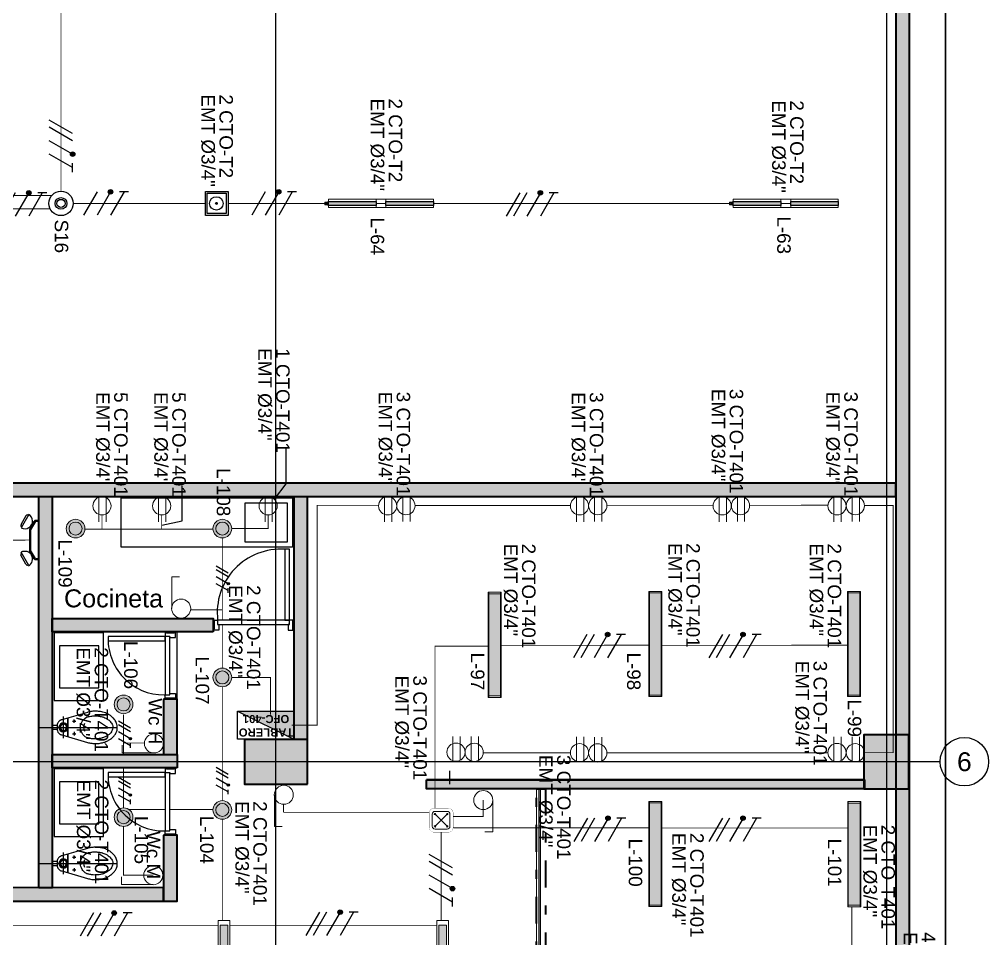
# Model space of a CAD drawing. Header units: millimetres. Extents: x -629 to 509, y -240 to 968.
# Drawn here: x 267.63 to 278.41, y 54.98 to 65.2 of the extents above; entities that cross this region are included whole.
import ezdxf
from ezdxf.enums import TextEntityAlignment as Align
from ezdxf.lldxf.tags import DXFTag

# ---------------------------------------------------------------- set-up
doc = ezdxf.new("R2010")
doc.units = ezdxf.units.MM
for name, pattern in [('CENTER', [0.7, 0.3, -0.2, 0, -0.2]), ('HIDDEN', [9.525, 6.35, -3.175]), ('LÍNEAS_OCULTASX2', [0.75, 0.5, -0.25])]:
    doc.linetypes.add(name, pattern=pattern)
for name, color, linetype in [('-ALAMBRADO', 7, 'Continuous'), ('-CN-GYD-ILUMINACION-EM', 1, 'Continuous'), ('-CN-GYD-TEXTOS', 7, 'Continuous'), ('1amobla', 252, 'Continuous'), ('A-HATCH CONCRETO', 7, 'Continuous'), ('A_CIRCULO DE EJES', 252, 'Continuous'), ('AMOBLAMIENTO', 253, 'Continuous'), ('CAJA DE PASO', 86, 'Continuous'), ('GG_EMERGENCIA 03', 1, 'Continuous'), ('GG_LUMINARIA LED HERMETICA', 1, 'Continuous'), ('GG_PISO 2', 8, 'Continuous'), ('HACHTCOLUMNA', 252, 'Continuous'), ('LUMINARIA DE EMERGENCIA', 5, 'Continuous'), ('LUMINARIA LED CIRCULAR', 7, 'Continuous'), ('SENSOR MOVIMIENTO', 3, 'Continuous'), ('TB', 7, 'Continuous')]:
    doc.layers.add(name, color=color, linetype=linetype)
for name, color, linetype, lineweight in [('-CN-GYD-INTERRUPTORES DE PARED', 3, 'Continuous', 20), ('-CN-GYD-LUMINARIA CINTA LED', 4, 'Continuous', 18), ('-CN-GYD-TOMACORRIENTES', 1, 'Continuous', 18), ('-CN-GYD-TUBERÍA ILUMINACION', 250, 'Continuous', 18), ('-CN-GYD-TUBERÍA PRINCIPAL ILUMINACION', 5, 'Continuous', 5), ('-CN-GYD-TUBERÍA TOMACORRIENTE PVC', 86, 'Continuous', 18), ('-EL-Texto Tomas', 7, 'Continuous', 0), ('_TEXTO', 7, 'Continuous', 9), ('Estructura', 250, 'Continuous', 40), ('LUMINARIA DE EMERGENCIA PARA SOBREPONER', 7, 'Continuous', 25), ('Muro', 250, 'Continuous', 40), ('Piso', 253, 'Continuous', 30), ('TEXTOS', 250, 'Continuous', 20), ('Textos 1', 7, 'Continuous', 25), ('Vidrio', 254, 'Continuous', 30)]:
    doc.layers.add(name, color=color, linetype=linetype, lineweight=lineweight)
doc.layers.add('DIM-25', color=7, linetype='Continuous', true_color=0xb5b5b5, plot=False)
for name, color, linetype, true_color in [('F-2', 7, 'Continuous', 0xc4c4c4), ('JCA_HATCH 254', 7, 'Continuous', 0xd1d1d1), ('MUEBLE', 7, 'Continuous', 0xcfcfcf), ('PDF_A - VENT', 7, 'Continuous', 0xffffff), ('PDF_VENTANAS', 7, 'Continuous', 0xb9b9b9)]:
    doc.layers.add(name, color=color, linetype=linetype, true_color=true_color)
doc.styles.add('A_TEXT1', font='arial.ttf')
doc.styles.add('GYD', font='arial.ttf', dxfattribs={"height": 2.5})
doc.styles.add('ROMANS', font='arial.ttf')
doc.styles.get("Standard").update_dxf_attribs({"font": 'arial.ttf'})
tags = doc.linetypes.add('EMT_LINE', pattern='A,0.5,-0.2,["EMT",Standard,S=0.1,R=0,X=-0.1,Y=-0.05],-0.25', length=0.95).pattern_tags.tags
tags[6] = DXFTag(74, 10)
pattern_1 = [(270, (73.633, -1.35), (10.40324, -6.00631), [1.50158, -10.51105]), (360, (73.6335, -2.101), (10.40324, 6.00631), [0.75079, -20.05569]), (360, (73.6335, -2.289), (10.40324, 6.00631), [0.60063, -20.20584]), (360, (73.6335, -1.9134), (10.40324, 6.00631), [0.60063, -20.20584]), (330, (73.633, -2.477), (10.40324, 6.00631), [0.4805, -11.53212]), (30, (73.633, -1.726), (4e-09, 12.01262), [0.4805, -11.53212])]

# ---------------------------------------------------------------- blocks, each defined once
blk = doc.blocks.new('GG_HERMETICA')
h = blk.add_hatch()
h.set_pattern_fill('SWAMP', color=252, scale=0.472938, angle=270)
h.set_pattern_definition(pattern_1)
h.paths.add_polyline_path([(-20, -30), (-20, 17), (-550, 17), (-550, -30)])
h = blk.add_hatch()
h.set_pattern_fill('SWAMP', color=252, scale=0.472938, angle=270)
h.set_pattern_definition(pattern_1)
h.paths.add_polyline_path([(620, -30), (620, 17), (90, 17), (90, -30)])
at = {"layer": '-CN-GYD-INTERRUPTORES DE PARED', "color": 1, "extrusion": (0, 0, -1)}
for p, q in [((-550, -53), (-550, 40)), ((-550, 40), (-525, 40)), ((-525, 40), (-20, 40)), ((90, 40), (620, 40)), ((620, 40), (620, -53)), ((-20, -53), (-550, -53)), ((594, -53), (90, -53)), ((620, -53), (594, -53))]:
    blk.add_line(p, q, dxfattribs=at)
at = {"layer": '-CN-GYD-INTERRUPTORES DE PARED', "color": 1}
for p, q in [((90, 40), (-20, 40)), ((-20, 40), (-20, -53)), ((90, -53), (90, 40)), ((622, 6), (620, 6)), ((620, 6), (620, -6)), ((622, 10), (623, 11)), ((622, 8), (622, 10)), ((622, 7), (622, 8)), ((622, 5), (622, 7)), ((622, -6), (622, 6)), ((623, 4), (622, 5)), ((622, -3), (623, 1)), ((623, 11), (623, 11)), ((623, 11), (630, 11)), ((623, 1), (623, 4)), ((623, 1), (623, 1)), ((630, 11), (630, 6)), ((630, 6), (631, 6)), ((631, 6), (631, 9)), ((631, 9), (639, 9)), ((639, 9), (639, 6)), ((639, 6), (640, 6)), ((640, 10), (650, 10)), ((640, 6), (640, 10)), ((650, 10), (652, 8)), ((652, 8), (656, 8)), ((656, 8), (658, 8)), ((658, 8), (661, 5)), ((661, 5), (661, -6)), ((-20, -6), (90, -6)), ((620, -19), (620, -6)), ((622, -19), (620, -19)), ((622, -6), (622, -3)), ((622, -6), (622, -9)), ((622, -6), (622, -19)), ((622, -9), (623, -13)), ((623, -17), (622, -18)), ((622, -18), (622, -19)), ((622, -19), (622, -21)), ((622, -21), (622, -22)), ((622, -22), (623, -24)), ((623, -13), (623, -14)), ((623, -14), (623, -17)), ((623, -24), (623, -24)), ((623, -24), (630, -24)), ((630, -24), (630, -19)), ((630, -19), (631, -19)), ((631, -19), (631, -22)), ((631, -22), (639, -22)), ((639, -22), (639, -19)), ((639, -19), (640, -19)), ((640, -19), (640, -22)), ((640, -22), (650, -22)), ((650, -22), (652, -20)), ((652, -20), (656, -20)), ((656, -20), (658, -20)), ((658, -20), (661, -17)), ((661, -17), (661, -6))]:
    blk.add_line(p, q, dxfattribs=at)
for points in [[(623, 4), (630, 4)], [(623, 1), (630, 1)], [(629, 11), (629, 4), (629, 1), (629, -6)], [(630, 6), (630, -6)], [(631, 6), (631, -6)], [(639, 2), (631, 2)], [(639, 6), (639, -6)], [(640, 6), (640, -6)], [(640, 1), (650, 1), (650, 3), (640, 3)], [(650, 3), (652, 5)], [(650, 1), (652, -3)], [(652, 8), (652, -6)], [(-20, -53), (90, -53)], [(623, -14), (630, -14)], [(623, -17), (630, -17)], [(629, -24), (629, -17), (629, -14), (629, -6)], [(630, -19), (630, -6)], [(631, -19), (631, -6)], [(639, -15), (631, -15)], [(639, -19), (639, -6)], [(640, -19), (640, -6)], [(640, -14), (650, -14), (650, -15), (640, -15)], [(650, -14), (652, -10)], [(650, -15), (652, -17)], [(652, -20), (652, -6)]]:
    blk.add_lwpolyline(points, dxfattribs=at)
at = {"color": 1}
for points in [[(-20, 17), (-20, -30), (-550, -30), (-550, 17)], [(620, 17), (620, -30), (90, -30), (90, 17)]]:
    blk.add_lwpolyline(points, close=True, dxfattribs=at)
blk = doc.blocks.new('A_B_Eje')
at = {"layer": 'A_CIRCULO DE EJES', "ltscale": 1.5}
blk.add_circle((0, 0), 0.0045, dxfattribs=at)
at = {"layer": 'A_CIRCULO DE EJES', "ltscale": 1.5, "style": 'A_TEXT1'}
blk.add_attdef('EJE', text='', height=0.0035, dxfattribs=at).set_placement((0, 0), align=Align.MIDDLE_CENTER)
blk = doc.blocks.new('O6C20-MDW')
at = {"layer": 'SENSOR MOVIMIENTO'}
for radius in [129, 62.1, 43.1]:
    blk.add_circle((63166, 32657), radius, dxfattribs=at)
blk = doc.blocks.new('3x')
at = {"layer": '-ALAMBRADO'}
h = blk.add_hatch(color=256, dxfattribs=at)
edge = h.paths.add_edge_path()
edge.add_arc((0.078, 0.13), 0.025, 0, 360)
for p, q in [((-0.152, 0.13), (-0.302, -0.13)), ((-0.072, 0.13), (-0.222, -0.13)), ((0.078, 0.13), (-0.072, -0.13)), ((0.228, 0.13), (0.078, -0.13))]:
    blk.add_line(p, q, dxfattribs=at)
blk.add_lwpolyline([(0.278, 0.13), (0.178, 0.13)], dxfattribs=at)
blk.add_circle((0.078, 0.13), 0.025, dxfattribs=at)
blk = doc.blocks.new('*U60')
at = {"layer": '-ALAMBRADO'}
blk.add_blockref('3x', (0, 0), dxfattribs=at)
blk = doc.blocks.new('*U67')
at = {"layer": '-CN-GYD-ILUMINACION-EM', "ltscale": 0.3}
for p, q in [((-145, 270), (-200, 170)), ((-114, 285), (-197, 136)), ((-119, 277), (-119, 277)), ((-193, 144), (-193, 144)), ((-145, -270), (-200, -170)), ((-114, -285), (-197, -136)), ((-193, -144), (-193, -144)), ((-119, -277), (-119, -277))]:
    blk.add_line(p, q, dxfattribs=at)
at = {"layer": '-CN-GYD-ILUMINACION-EM'}
for p, q in [((0, 217), (-46, 217)), ((0, -217), (0, 217)), ((-104, 116), (-104, -116)), ((-94, 114), (-94, -114)), ((0, 207), (-40, 207)), ((-40, -207), (0, -207)), ((-46, -217), (0, -217))]:
    blk.add_line(p, q, dxfattribs=at)
for points in [[(-46, 217), (-104, 116)], [(-96, 130), (-110, 138)], [(-40, 207), (-94, 114)], [(-56, 199), (-70, 208)], [(-96, -130), (-110, -138)], [(-46, -217), (-104, -116)], [(-40, -207), (-94, -114)], [(-56, -199), (-70, -208)]]:
    blk.add_lwpolyline(points, dxfattribs=at)
at = {"layer": '-CN-GYD-ILUMINACION-EM', "ltscale": 0.3}
for centre, radius, start, end in [((-156, 211), 85.5, 240.9715, 60.9715), ((-128, 260), 19.1, 60.9715, 150.9715), ((-183, 161), 19.1, 150.9715, 240.9715), ((-183, -161), 19.1, 119.0285, 209.0285), ((-156, -211), 85.5, 299.0285, 119.0285), ((-128, -260), 19.1, 209.0285, 299.0285)]:
    blk.add_arc(centre, radius, start, end, dxfattribs=at)
at = {"layer": '-CN-GYD-TEXTOS', "style": 'GYD'}
blk.add_attdef('5', (-68, -406), '', height=125, rotation=90, dxfattribs=at)
blk = doc.blocks.new('A$Cc7fbbbd8')
at = {"layer": 'GG_EMERGENCIA 03', "ltscale": 0.3}
h = blk.add_hatch(dxfattribs=at)
h.set_pattern_fill('ANSI31', color=256, scale=0.0005, angle=90)
h.set_pattern_definition([(135, (0.0614115, 0.0595737), (-0.00112253, -0.00112253), [])])
edge = h.paths.add_edge_path()
edge.add_arc((0.0614, 0.1), 0.00475, 0, 360)
for points in [[(-0.005, 0.0348), (-0.005, 0.1606), (0.1278, 0.1606), (0.1278, 0.0348)], [(0.005, 0.0448), (0.005, 0.1506), (0.1178, 0.1506), (0.1178, 0.0448)]]:
    blk.add_lwpolyline(points, close=True, dxfattribs=at)
for radius in [0.0376, 0.00475]:
    blk.add_circle((0.0614, 0.1), radius, dxfattribs=at)
blk = doc.blocks.new('OJO DE BUEY 12W')
at = {"layer": '-CN-GYD-TUBERÍA ILUMINACION', "linetype": 'EMT_LINE', "lineweight": 5, "ltscale": 10}
h = blk.add_hatch(color=256, dxfattribs=at)
h.dxf.hatch_style = 1
h.set_gradient(color1=(147, 149, 152), color2=(248, 246, 176), name='SPHERICAL')
edge = h.paths.add_edge_path()
edge.add_arc((0, 0), 72.7, 0, 360)
at = {"layer": 'JCA_HATCH 254', "transparency": 33554687}
h = blk.add_hatch(color=256, dxfattribs=at)
h.dxf.hatch_style = 1
h.paths.add_polyline_path([(-104, 0, 1), (104, 0, 1)])
h.paths.add_polyline_path([(73, 0, -1), (-73, 0, -1)], flags=16)
at = {"layer": '-CN-GYD-TUBERÍA ILUMINACION', "linetype": 'Continuous', "lineweight": 5, "ltscale": 10}
for radius in [104, 72.7]:
    blk.add_circle((0, 0), radius, dxfattribs=at)
blk = doc.blocks.new('A$C10cdf836')
at = {"layer": '-CN-GYD-INTERRUPTORES DE PARED', "color": 3, "extrusion": (0, 0, -1)}
for p, q in [((0, -0.211), (0, -0.125)), ((0.353, -0.211), (0, -0.211))]:
    blk.add_line(p, q, dxfattribs=at)
blk.add_circle((-0.353, -0.106), 0.106, dxfattribs=at)
blk = doc.blocks.new('Caja de paso')
at = {"layer": '-CN-GYD-TUBERÍA TOMACORRIENTE PVC', "const_width": 0.00173}
blk.add_lwpolyline([(-0.1111, 0.0667), (-0.1111, -0.0667, 0.414214), (-0.0667, -0.1111), (0.0667, -0.1111, 0.414214), (0.1111, -0.0667), (0.1111, 0.0667, 0.414214), (0.0667, 0.1111), (-0.0667, 0.1111, 0.414214)], format="xyb", close=True, dxfattribs=at)
at = {"layer": '-CN-GYD-TUBERÍA TOMACORRIENTE PVC'}
blk.add_lwpolyline([(-0.0566, -0.0819), (0.0566, -0.0819, 0.414214), (0.0819, -0.0566), (0.0819, 0.0566, 0.414214), (0.0566, 0.0819), (-0.0566, 0.0819, 0.414214), (-0.0819, 0.0566), (-0.0819, -0.0566, 0.414214)], format="xyb", close=True, dxfattribs=at)
at = {"layer": '-CN-GYD-TUBERÍA TOMACORRIENTE PVC', "linetype": 'LÍNEAS_OCULTASX2'}
for points in [[(-0.0566, 0.0566), (0.0566, -0.0566)], [(0.0566, 0.0566), (-0.0566, -0.0566)]]:
    blk.add_lwpolyline(points, dxfattribs=at)
at = {"layer": '-CN-GYD-TUBERÍA TOMACORRIENTE PVC'}
for centre in [(-0.0566, 0.0566), (0.0566, 0.0566), (-0.0566, -0.0566), (0.0566, -0.0566)]:
    blk.add_circle(centre, 0.00665, dxfattribs=at)
blk = doc.blocks.new('Tomas BD1')
at = {"lineweight": 0}
blk.add_line((0.115, -0.318), (0.115, 0.588), dxfattribs=at)
blk.add_lwpolyline([(-0.154, -0.297), (-0.154, 0.588)], dxfattribs=at)
blk.add_circle((0, 0), 0.338, dxfattribs=at)
at = {"layer": '-EL-Texto Tomas', "color": 7, "style": 'ROMANS'}
for tag, p, height, flags in [('POTENCIA(W)', (0.878, 0.595), 0.321, 9), ('TABLERO', (0.316, 0.654), 0.273, 8), ('CTO', (-0.059, 0.65), 0.273, 8)]:
    blk.add_attdef(tag, p, '', height=height, rotation=90, dxfattribs=dict(at, flags=flags))
at = {"layer": '-EL-Texto Tomas', "style": 'ROMANS', "flags": 9}
blk.add_attdef('USO', (-0.84, 0.589), '', height=0.35, rotation=90, dxfattribs=at)
blk = doc.blocks.new('Luminaria Lineal lumen')
at = {"layer": '-CN-GYD-INTERRUPTORES DE PARED'}
h = blk.add_hatch(dxfattribs=at)
h.set_pattern_fill('SWAMP', color=252, scale=0.5, angle=90)
h.set_pattern_definition([(90, (-99.318, -5.545), (-10.99852, 6.35), [1.5875, -11.1125]), (180, (-99.3185, -4.7517), (-10.99852, -6.35), [0.79375, -21.2033]), (180, (-99.3185, -4.553), (-10.99852, -6.35), [0.635, -21.36205]), (180, (-99.3185, -4.95), (-10.99852, -6.35), [0.635, -21.36205]), (150, (-99.318, -4.355), (-10.99852, -6.35), [0.508, -12.192]), (210, (-99.318, -5.149), (-5e-09, -12.7), [0.508, -12.192])])
h.paths.add_polyline_path([(-560, 25), (-560, -25), (560, -25), (560, 25)])
at = {"layer": '-CN-GYD-INTERRUPTORES DE PARED', "color": 4}
for points in [[(-571.9, -37), (-571.9, 37), (571.9, 37), (571.9, -37)], [(-560, -25), (-560, 25), (560, 25), (560, -25)]]:
    blk.add_lwpolyline(points, close=True, dxfattribs=at)
blk = doc.blocks.new('A$C0c308a91')
at = {"layer": '-CN-GYD-INTERRUPTORES DE PARED'}
h = blk.add_hatch(dxfattribs=at)
h.set_pattern_fill('SWAMP', color=252, scale=0.5, angle=90)
h.set_pattern_definition([(360, (0.008333, 0.3632815), (0.00168459, 0.00729449), [0.00042115, -0.00294803]), (90, (0.0085438, 0.3632815), (-0.00168459, 0.00729449), [0.000526434, -0.014062545]), (90, (0.0085965, 0.3632815), (-0.00168459, 0.00729449), [0.00042115, -0.01416783]), (90, (0.0084912, 0.3632815), (-0.00168459, 0.00729449), [0.00042115, -0.01416783]), (76.9961, (0.008649, 0.3632815), (-0.00168459, 0.00729449), [0.00029946, -0.007187024]), (103.0039, (0.0084385, 0.3632815), (-0.00336918, 3e-12), [0.00029946, -0.007187024])])
h.paths.add_polyline_path([(0.0688, 0.5741), (0.0032, 0.5741), (0.0032, 0.0079), (0.0688, 0.0079)])
at = {"layer": '-CN-GYD-INTERRUPTORES DE PARED', "color": 4}
for p, q in [((0, 0.582), (0.0719, 0.582)), ((0, 0), (0, 0.582)), ((0.0032, 0), (0.0032, 0.582)), ((0.0032, 0.5741), (0.0688, 0.5741)), ((0.0688, 0.582), (0.0688, 0)), ((0.0719, 0.582), (0.0719, 0)), ((0.0719, 0), (0, 0)), ((0.0688, 0.0079), (0.0032, 0.0079))]:
    blk.add_line(p, q, dxfattribs=at)
blk = doc.blocks.new('estructura etapa 3')
at = {"layer": 'HACHTCOLUMNA', "transparency": 33554687}
h = blk.add_hatch(color=256, dxfattribs=at)
h.paths.add_polyline_path([(-91.651, -6658.124), (-91.651, -6657.624), (-92.35, -6657.624), (-92.35, -6658.124)])
h.paths.add_polyline_path([(-49.354, -6658.124), (-49.354, -6657.624), (-50.055, -6657.624), (-50.055, -6658.124)])
h.paths.add_polyline_path([(-56.053, -6658.124), (-56.053, -6657.624), (-56.753, -6657.624), (-56.753, -6658.124)])
h.paths.add_polyline_path([(-76.45, -6659.124), (-76.95, -6659.124), (-76.95, -6657.624), (-76.45, -6657.624)])
h.paths.add_polyline_path([(-83.95, -6659.124), (-84.45, -6659.124), (-84.45, -6657.624), (-83.95, -6657.624)])
h.paths.add_polyline_path([(-60.452, -6659.124), (-60.952, -6659.124), (-60.952, -6657.624), (-60.452, -6657.624)])
h.paths.add_polyline_path([(-67.95, -6659.124), (-68.45, -6659.124), (-68.45, -6657.624), (-67.95, -6657.624)])
h.paths.add_polyline_path([(-91.85, -6668.199), (-91.851, -6667.599), (-92.35, -6667.599), (-92.349, -6668.199)])
h.paths.add_polyline_path([(-49.354, -6668.199), (-49.354, -6667.599), (-49.854, -6667.599), (-49.854, -6668.199)])
h.paths.add_polyline_path([(-56.154, -6668.149), (-56.154, -6667.649), (-56.854, -6667.649), (-56.854, -6668.149)])
h.paths.add_polyline_path([(-59.952, -6667.649), (-59.952, -6668.149), (-61.452, -6668.149), (-61.452, -6667.649)])
h.paths.add_polyline_path([(-75.95, -6667.649), (-75.95, -6668.149), (-77.45, -6668.149), (-77.45, -6667.649)])
h.paths.add_polyline_path([(-68.95, -6667.649), (-68.95, -6668.149), (-67.45, -6668.149), (-67.45, -6667.649)])
h.paths.add_polyline_path([(-84.95, -6667.649), (-84.95, -6668.149), (-83.45, -6668.149), (-83.45, -6667.649)])
h.paths.add_polyline_path([(-91.85, -6676.199), (-91.85, -6675.599), (-92.349, -6675.599), (-92.349, -6676.199)])
h.paths.add_polyline_path([(-49.354, -6676.199), (-49.354, -6675.599), (-49.854, -6675.599), (-49.854, -6676.199)])
h.paths.add_polyline_path([(-56.154, -6676.149), (-56.154, -6675.649), (-56.754, -6675.649), (-56.754, -6676.149)])
h.paths.add_polyline_path([(-59.952, -6675.649), (-59.952, -6676.149), (-61.452, -6676.149), (-61.452, -6675.649)])
h.paths.add_polyline_path([(-75.95, -6675.649), (-75.95, -6676.149), (-77.45, -6676.149), (-77.45, -6675.649)])
h.paths.add_polyline_path([(-68.95, -6675.649), (-68.95, -6676.149), (-67.45, -6676.149), (-67.45, -6675.649)])
h.paths.add_polyline_path([(-84.95, -6675.649), (-84.95, -6676.149), (-83.45, -6676.149), (-83.45, -6675.649)])
h.paths.add_polyline_path([(-91.847, -6686.299), (-91.851, -6685.699), (-92.35, -6685.699), (-92.346, -6686.299)])
h.paths.add_polyline_path([(-49.354, -6686.299), (-49.354, -6685.699), (-49.854, -6685.699), (-49.854, -6686.299)])
h.paths.add_polyline_path([(-56.154, -6686.249), (-56.154, -6685.749), (-56.754, -6685.749), (-56.754, -6686.249)])
h.paths.add_polyline_path([(-59.952, -6685.749), (-59.952, -6686.249), (-61.452, -6686.249), (-61.452, -6685.749)])
h.paths.add_polyline_path([(-75.95, -6685.749), (-75.95, -6686.249), (-77.45, -6686.249), (-77.45, -6685.749)])
h.paths.add_polyline_path([(-68.95, -6685.749), (-68.95, -6686.249), (-67.45, -6686.249), (-67.45, -6685.749)])
h.paths.add_polyline_path([(-84.95, -6685.749), (-84.95, -6686.249), (-83.45, -6686.249), (-83.45, -6685.749)])
h.paths.add_polyline_path([(-49.353, -6694.294), (-49.354, -6693.699), (-49.855, -6693.699), (-49.854, -6694.294)])
h.paths.add_polyline_path([(-56.054, -6694.249), (-56.054, -6693.749), (-56.753, -6693.749), (-56.753, -6694.249)])
h.paths.add_polyline_path([(-91.651, -6694.249), (-91.651, -6693.749), (-92.35, -6693.749), (-92.35, -6694.249)])
h.paths.add_polyline_path([(-59.952, -6693.749), (-59.952, -6694.249), (-61.452, -6694.249), (-61.452, -6693.749)])
h.paths.add_polyline_path([(-75.95, -6693.749), (-75.95, -6694.249), (-77.45, -6694.249), (-77.45, -6693.749)])
h.paths.add_polyline_path([(-68.95, -6693.749), (-68.95, -6694.249), (-67.45, -6694.249), (-67.45, -6693.749)])
h.paths.add_polyline_path([(-84.95, -6693.749), (-84.95, -6694.249), (-83.45, -6694.249), (-83.45, -6693.749)])
h.paths.add_polyline_path([(-49.359, -6703.974), (-49.359, -6703.374), (-49.859, -6703.374), (-49.859, -6703.974)])
h.paths.add_polyline_path([(-56.054, -6703.924), (-56.054, -6703.424), (-56.753, -6703.424), (-56.753, -6703.924)])
h.paths.add_polyline_path([(-67.95, -6704.924), (-67.95, -6703.424), (-68.45, -6703.424), (-68.45, -6704.924)])
h.paths.add_polyline_path([(-91.651, -6703.924), (-91.651, -6703.424), (-92.35, -6703.424), (-92.35, -6703.924)])
h.paths.add_polyline_path([(-61.847, -6703.424), (-60.347, -6703.424), (-60.347, -6703.924), (-61.847, -6703.924)])
h.paths.add_polyline_path([(-83.95, -6704.924), (-83.95, -6703.424), (-84.45, -6703.424), (-84.45, -6704.924)])
h.paths.add_polyline_path([(-76.45, -6704.924), (-76.45, -6703.424), (-76.95, -6703.424), (-76.95, -6704.924)])
h.paths.add_polyline_path([(-49.354, -6711.949), (-49.354, -6711.449), (-50.054, -6711.449), (-50.054, -6711.949)])
h.paths.add_polyline_path([(-55.954, -6711.949), (-55.954, -6711.449), (-56.654, -6711.449), (-56.654, -6711.949)])
h.paths.add_polyline_path([(-91.65, -6711.949), (-91.65, -6711.449), (-92.35, -6711.449), (-92.35, -6711.949)])
h.paths.add_polyline_path([(-60.952, -6711.949), (-60.952, -6709.549), (-60.452, -6709.549), (-60.452, -6711.949)])
h.paths.add_polyline_path([(-68.45, -6709.549), (-68.45, -6711.949), (-67.95, -6711.949), (-67.95, -6709.549)])
h.paths.add_polyline_path([(-76.95, -6709.549), (-76.95, -6711.949), (-76.45, -6711.949), (-76.45, -6709.549)])
h.paths.add_polyline_path([(-83.95, -6709.549), (-83.95, -6711.949), (-84.45, -6711.949), (-84.45, -6709.549)])
at = {"layer": 'Estructura', "transparency": 33554687}
for points in [[(-49.359, -6703.974), (-49.359, -6703.374), (-49.859, -6703.374), (-49.859, -6703.974)], [(-56.054, -6703.924), (-56.054, -6703.424), (-56.753, -6703.424), (-56.753, -6703.924)]]:
    blk.add_lwpolyline(points, close=True, dxfattribs=at)
blk = doc.blocks.new('INODORO')
at = {"layer": 'AMOBLAMIENTO', "extrusion": (-1.55665e-06, -4.47371e-06, 1)}
for p, q in [((-0.051, 0.24, 13.502), (-0.089, 0.24, 13.502)), ((-0.07, 0.221, 13.502), (-0.07, 0.259, 13.502)), ((0.051, 0.24, 13.502), (0.089, 0.24, 13.502)), ((0.07, 0.221, 13.502), (0.07, 0.259, 13.502)), ((0.103, 0.17, 13.502), (-0.103, 0.17, 13.502)), ((-0.024, 0.164, 13.502), (-0.101, 0.164, 13.502)), ((0.101, 0.164, 13.502), (0.024, 0.164, 13.502))]:
    blk.add_line(p, q, dxfattribs=at)
at = {"layer": 'AMOBLAMIENTO', "extrusion": (-1.55665e-06, -4.47371e-06, 1), "elevation": 13.502, "flags": 128}
for points in [[(0.167, 0.387), (0.084, 0.101, -0.016701), (0.083, 0.097, -0.022806), (0.08, 0.091, -0.021821), (0.078, 0.086, -0.034751), (0.072, 0.078, -0.036571), (0.065, 0.07, -0.043988), (0.056, 0.062, -0.052185), (0.043, 0.055, -0.082496), (0.021, 0.05, -0.014668), (0.017, 0.05), (-0.017, 0.05, -0.083909), (-0.04, 0.054, -0.098699), (-0.063, 0.068, -0.082496), (-0.078, 0.086, -0.052185), (-0.083, 0.099, -0.009147), (-0.084, 0.101), (-0.167, 0.387, -0.038438), (-0.177, 0.436, -0.03221), (-0.18, 0.478, -0.004356), (-0.18, 0.484, -0.034754), (-0.176, 0.528, -0.021818), (-0.17, 0.556, -0.013779), (-0.166, 0.573, -0.009024), (-0.163, 0.582, -0.022804), (-0.154, 0.603, -0.021821), (-0.144, 0.623, -0.031515), (-0.127, 0.649, -0.003233), (-0.126, 0.651, -0.036571), (-0.107, 0.672, -0.043988), (-0.081, 0.694, -0.02205), (-0.066, 0.703, -0.030103), (-0.051, 0.71, -0.082496), (-0.008, 0.72, -0.014666), (0, 0.72, -0.083908), (0.045, 0.712, -0.043384), (0.066, 0.703, -0.055079), (0.101, 0.678, -0.050815), (0.127, 0.649, -0.03155), (0.144, 0.623, -0.052186), (0.165, 0.575, -0.001468), (0.166, 0.573, -0.042516), (0.177, 0.52, -0.03221), (0.18, 0.478, -0.004357), (0.18, 0.472, -0.034752), (0.176, 0.427, -0.02182), (0.17, 0.4, -0.009707), (0.167, 0.387)], [(0, 0.67, 0.014666), (-0.005, 0.67, 0.082496), (-0.032, 0.664, 0.044795), (-0.046, 0.657, 0.007375), (-0.05, 0.654, 0.043988), (-0.07, 0.638, 0.036571), (-0.084, 0.621, 0.018877), (-0.091, 0.612, 0.015864), (-0.098, 0.601, 0.021821), (-0.106, 0.584, 0.022804), (-0.114, 0.566, 0.01791), (-0.118, 0.551, 0.004894), (-0.12, 0.545, 0.021818), (-0.125, 0.52, 0.034754), (-0.128, 0.478, 0.004356), (-0.129, 0.472, 0.03221), (-0.126, 0.434, 0.03362), (-0.118, 0.394, 0.010353), (-0.116, 0.385, 0.008488), (-0.113, 0.378)], [(0.113, 0.378, 0.000935), (0.114, 0.379, 0.017908), (0.118, 0.394, 0.004894), (0.12, 0.399, 0.02182), (0.125, 0.425, 0.034752), (0.129, 0.467, 0.004357), (0.129, 0.472, 0.03221), (0.126, 0.511, 0.033619), (0.118, 0.551, 0.010353), (0.116, 0.56, 0.052186), (0.098, 0.601, 0.015899), (0.091, 0.612, 0.066511), (0.065, 0.642, 0.040373), (0.046, 0.657, 0.058094), (0.028, 0.665, 0.083908), (0, 0.67)]]:
    blk.add_lwpolyline(points, format="xyb", dxfattribs=at)
at = {"layer": 'AMOBLAMIENTO', "linetype": 'HIDDEN', "ltscale": 0.25, "extrusion": (-1.55665e-06, -4.47371e-06, 1), "elevation": 13.502}
for points in [[(0, -0.15), (0, 0.72)], [(-0.12, 0.12), (0.12, 0.12)]]:
    blk.add_lwpolyline(points, dxfattribs=at)
at = {"layer": 'AMOBLAMIENTO', "extrusion": (-1.55665e-06, -4.47371e-06, 1), "elevation": 13.502}
blk.add_lwpolyline([(0.025, 0.05), (-0.025, 0.05), (-0.025, 0), (0.025, 0)], close=True, dxfattribs=at)
at = {"layer": 'AMOBLAMIENTO', "extrusion": (-1.55665e-06, -4.47371e-06, 1)}
for major_axis, start_param, end_param in [((0.121, -0.042), 3.962815, 6.131668), ((0.0863, -0.03), 4.528683, 5.5658)]:
    blk.add_ellipse((0, 0.438, 13.502), major_axis=major_axis, ratio=1, start_param=start_param, end_param=end_param, dxfattribs=at)
for centre, major_axis in [((-0.07, 0.24, 13.502), (0.00567, -0.00197)), ((0.07, 0.24, 13.502), (0.00567, -0.00197)), ((0, 0.12, 13.502), (0.0472, -0.0164)), ((0, 0.12, 13.502), (0.0425, -0.0148)), ((0, 0.12, 13.502), (0.0331, -0.0115))]:
    blk.add_ellipse(centre, major_axis=major_axis, ratio=1, dxfattribs=at)
blk = doc.blocks.new('A$Caedca3e0')
at = {"layer": 'JCA_HATCH 254', "linetype": 'Continuous', "ltscale": 0.3, "transparency": 33554687}
h = blk.add_hatch(color=256, dxfattribs=at)
h.dxf.hatch_style = 1
h.paths.add_polyline_path([(26.924, 56.688), (26.774, 56.688), (26.774, 2.964), (26.924, 2.964)])
h = blk.add_hatch(color=256, dxfattribs=at)
h.dxf.hatch_style = 1
h.paths.add_polyline_path([(26.774, 13.839), (5.488, 13.839), (5.488, 13.689), (26.774, 13.689)])
h = blk.add_hatch(color=256, dxfattribs=at)
h.dxf.hatch_style = 1
h.paths.add_polyline_path([(17.234, 9.337), (17.234, 13.689), (17.384, 13.689), (17.384, 9.337)])
h = blk.add_hatch(color=256, dxfattribs=at)
h.dxf.hatch_style = 1
h.paths.add_polyline_path([(20.074, 13.688), (20.074, 10.989), (20.224, 10.989), (20.224, 13.688)])
h = blk.add_hatch(color=256, dxfattribs=at)
h.dxf.hatch_style = 1
h.paths.add_polyline_path([(19.174, 12.184), (17.384, 12.184), (17.384, 12.334), (19.174, 12.334)])
h = blk.add_hatch(color=256, dxfattribs=at)
h.dxf.hatch_style = 1
h.paths.add_polyline_path([(18.624, 11.434), (18.624, 10.821), (18.774, 10.821), (18.774, 11.434)])
h = blk.add_hatch(color=256, dxfattribs=at)
h.dxf.hatch_style = 1
h.paths.add_polyline_path([(18.774, 10.671), (17.384, 10.671), (17.384, 10.821), (18.774, 10.821)])
h = blk.add_hatch(color=256, dxfattribs=at)
h.dxf.hatch_style = 1
h.paths.add_polyline_path([(21.548, 10.539), (26.423, 10.539), (26.423, 10.439), (21.548, 10.439)])
h = blk.add_hatch(color=256, dxfattribs=at)
h.dxf.hatch_style = 1
h.paths.add_polyline_path([(18.624, 9.921), (18.623, 9.187), (18.774, 9.187), (18.774, 9.921)])
h = blk.add_hatch(color=256, dxfattribs=at)
h.dxf.hatch_style = 1
h.paths.add_polyline_path([(18.623, 9.187), (18.623, 9.337), (15.475, 9.338), (15.475, 9.188)])
at = {"layer": '1amobla', "linetype": 'Continuous', "ltscale": 0.3}
blk.add_lwpolyline([(18.774, 10.671), (18.774, 11.434)], dxfattribs=at)
at = {"layer": 'AMOBLAMIENTO', "linetype": 'Continuous', "ltscale": 0.3}
blk.add_line((18.774, 11.434), (18.774, 12.184), dxfattribs=at)
at = {"layer": 'AMOBLAMIENTO'}
for points in [[(20.059, 13.126), (18.152, 13.126), (18.152, 13.676), (20.059, 13.676)], [(19.998, 13.62), (19.998, 13.182), (19.531, 13.182), (19.531, 13.62)]]:
    blk.add_lwpolyline(points, close=True, dxfattribs=at)
at = {"layer": 'AMOBLAMIENTO', "elevation": 0}
for points in [[(17.404, 12.172), (17.404, 11.421), (17.954, 11.421), (17.954, 12.172)], [(17.903, 12.028), (17.466, 12.028), (17.466, 11.561), (17.903, 11.561)], [(17.404, 10.658), (17.404, 9.907), (17.954, 9.907), (17.954, 10.658)], [(17.903, 10.514), (17.466, 10.514), (17.466, 10.047), (17.903, 10.047)]]:
    blk.add_lwpolyline(points, close=True, dxfattribs=at)
at = {"layer": 'DIM-25'}
for centre, radius, start, end in [((19.927, 12.397), 0.707, 86.3118, 186.6442), ((18.629, 12.106), 0.624, 182.1367, 275.8976), ((18.629, 10.592), 0.624, 182.1367, 275.8976)]:
    blk.add_arc(centre, radius, start, end, dxfattribs=at)
at = {"layer": 'F-2'}
for points in [[(19.174, 12.303), (19.186, 12.303), (19.186, 12.216), (19.174, 12.216)], [(19.224, 12.265), (19.237, 12.265), (19.237, 12.203), (19.186, 12.203), (19.186, 12.315), (19.224, 12.315)], [(20.023, 12.265), (20.01, 12.265), (20.01, 12.203), (20.061, 12.203), (20.061, 12.315), (20.023, 12.315)], [(20.074, 12.303), (20.061, 12.303), (20.061, 12.216), (20.074, 12.216)], [(18.693, 12.134), (18.693, 12.121), (18.755, 12.121), (18.755, 12.172), (18.642, 12.172), (18.642, 12.134)], [(18.655, 12.184), (18.655, 12.172), (18.742, 12.172), (18.742, 12.184)], [(18.693, 11.485), (18.693, 11.498), (18.755, 11.498), (18.755, 11.447), (18.642, 11.447), (18.642, 11.485)], [(18.655, 11.434), (18.655, 11.447), (18.742, 11.447), (18.742, 11.434)], [(18.693, 10.607), (18.755, 10.607), (18.755, 10.658), (18.642, 10.658), (18.642, 10.62), (18.693, 10.62), (18.693, 10.607)], [(18.642, 10.62), (18.642, 9.971), (18.693, 9.971), (18.693, 10.62)], [(18.655, 10.671), (18.655, 10.658), (18.742, 10.658), (18.742, 10.671)], [(18.693, 9.971), (18.693, 9.984), (18.755, 9.984), (18.755, 9.933), (18.642, 9.933), (18.642, 9.971)], [(18.655, 9.921), (18.655, 9.933), (18.742, 9.933), (18.742, 9.921)]]:
    blk.add_lwpolyline(points, dxfattribs=at)
for points in [[(20.023, 12.265), (20.023, 12.315), (19.224, 12.315), (19.224, 12.265)], [(18.693, 12.134), (18.642, 12.134), (18.642, 11.485), (18.693, 11.485)]]:
    blk.add_lwpolyline(points, close=True, dxfattribs=at)
at = {"layer": 'MUEBLE', "linetype": 'HIDDEN'}
for points in [[(19.972, 12.315), (20.023, 12.315), (20.023, 13.103), (19.972, 13.103)], [(18.642, 12.083), (18.642, 12.134), (18.005, 12.134), (18.005, 12.083)], [(18.642, 10.569), (18.642, 10.62), (18.005, 10.62), (18.005, 10.569)]]:
    blk.add_lwpolyline(points, close=True, dxfattribs=at)
at = {"layer": 'Muro', "linetype": 'Continuous', "ltscale": 0.3}
blk.add_line((26.423, 10.539), (21.548, 10.539), dxfattribs=at)
at = {"layer": 'Muro'}
for points in [[(26.924, 56.688), (26.774, 56.688), (26.774, 2.964), (26.924, 2.964)], [(26.774, 13.839), (5.488, 13.839), (5.488, 13.689), (26.774, 13.689)], [(17.234, 9.337), (17.234, 13.689), (17.384, 13.689), (17.384, 9.337)], [(20.074, 13.688), (20.074, 10.989), (20.224, 10.989), (20.224, 13.688)], [(19.174, 12.184), (17.384, 12.184), (17.384, 12.334), (19.174, 12.334)], [(18.624, 11.434), (18.624, 10.821), (18.774, 10.821), (18.774, 11.434)], [(18.774, 10.671), (17.384, 10.671), (17.384, 10.821), (18.774, 10.821)], [(21.548, 10.539), (26.423, 10.539), (26.423, 10.439), (21.548, 10.439)], [(18.624, 9.921), (18.623, 9.187), (18.774, 9.187), (18.774, 9.921)], [(18.623, 9.187), (18.623, 9.337), (15.475, 9.338), (15.475, 9.188)]]:
    blk.add_lwpolyline(points, close=True, dxfattribs=at)
at = {"layer": 'Muro', "linetype": 'CENTER', "transparency": 33554687}
blk.add_lwpolyline([(22.774, 3.337), (22.774, 10.439), (22.873, 10.439), (22.873, 3.337)], dxfattribs=at)
at = {"layer": 'PDF_A - VENT', "linetype": 'Continuous', "lineweight": 0}
blk.add_lwpolyline([(22.817, 10.439), (22.774, 10.439), (22.774, 7.839), (22.817, 7.839)], close=True, dxfattribs=at)
at = {"layer": 'PDF_A - VENT', "linetype": 'Continuous', "transparency": 33554559}
for points in [[(22.803, 7.882), (22.803, 10.241), (22.803, 10.241)], [(22.803, 10.241), (22.803, 10.241), (22.803, 7.882)]]:
    blk.add_solid(points, dxfattribs=at)
at = {"layer": 'PDF_VENTANAS', "linetype": 'Continuous', "lineweight": 25}
blk.add_lwpolyline([(22.803, 7.882), (22.803, 10.439)], dxfattribs=at)
at = {"layer": 'Piso'}
blk.add_line((27.324, 2.781), (27.324, 21.1, -41.255), dxfattribs=at)
at = {"layer": 'AMOBLAMIENTO', "extrusion": (0, 0, -1), "zscale": -1, "rotation": 90.00001585775081}
for p in [(-17.388, 11.121, 13.502), (-17.388, 9.607, 13.502)]:
    blk.add_blockref('INODORO', p, dxfattribs=at)
at = {"layer": 'Vidrio'}
blk.add_blockref('estructura etapa 3', (76.277, 6714.412), dxfattribs=at)
at = {"layer": 'TEXTOS', "color": 8}
for s, height, rotation, p in [('Cocineta', 0.2, 359.9331, (17.515, 12.457, 0)), ('Wc H', 0.15, 269.9331, (18.456, 11.445, 0)), ('Wc M', 0.15, 269.9331, (18.438, 9.967, 0))]:
    blk.add_text(s, height=height, rotation=rotation, dxfattribs=at).set_placement(p)
blk = doc.blocks.new('2x')
at = {"layer": '-ALAMBRADO'}
h = blk.add_hatch(color=256, dxfattribs=at)
edge = h.paths.add_edge_path()
edge.add_arc((0.075, 0.13), 0.025, 0, 360)
for p, q in [((-0.075, 0.13), (-0.225, -0.13)), ((0.075, 0.13), (-0.075, -0.13)), ((0.225, 0.13), (0.075, -0.13))]:
    blk.add_line(p, q, dxfattribs=at)
blk.add_lwpolyline([(0.275, 0.13), (0.175, 0.13)], dxfattribs=at)
blk.add_circle((0.075, 0.13), 0.025, dxfattribs=at)
blk = doc.blocks.new('*U63')
at = {"layer": '-ALAMBRADO'}
blk.add_blockref('2x', (0, 0), dxfattribs=at)
blk = doc.blocks.new('TB')
at = {"layer": 'TB'}
h = blk.add_hatch(color=256, dxfattribs=at)
h.dxf.hatch_style = 1
h.paths.add_polyline_path([(0.1564, 0), (-0.1564, 0.1562), (-0.1564, 0)])
blk.add_lwpolyline([(-0.1564, 0.1562), (0.1564, 0.1562), (0.1564, 0), (-0.1564, 0)], close=True, dxfattribs=at)
blk.add_lwpolyline([(0.1564, 0), (-0.1564, 0.1562)], dxfattribs=at)

msp = doc.modelspace()

# ---------------------------------------------------------------- hatches: boundary and pattern name
at = {"layer": 'A-HATCH CONCRETO', "true_color": 0x636466, "transparency": 33554687}
h = msp.add_hatch(dxfattribs=at)
h.set_pattern_fill('ANGLE', color=251)
h.set_pattern_definition([(0, (0, 0), (0, 6.985), [5.08, -1.905]), (90, (0, 0), (-6.985, 4e-16), [5.08, -1.905])])
h.paths.add_polyline_path([(277.028, 56.694), (272.343, 56.694), (272.343, 56.844), (277.028, 56.844)])

# ---------------------------------------------------------------- linework, layer by layer
at = {"layer": '-CN-GYD-TUBERÍA PRINCIPAL ILUMINACION', "linetype": 'EMT_LINE', "ltscale": 15, "const_width": 0.01}
for points in [[(268.09, 68.582), (268.09, 63.293)], [(266.802, 63.245), (267.986, 63.245)], [(266.802, 63.096), (267.968, 63.096)], [(268.226, 63.157), (269.699, 63.157)], [(269.95, 63.157), (271.026, 63.157)], [(272.237, 63.157), (275.53, 63.157)], [(271.625, 59.797), (270.941, 59.797), (270.941, 57.352), (270.658, 57.352)], [(272.03, 59.796), (273.76, 59.796)], [(274.166, 59.797), (275.348, 59.797)], [(275.753, 59.797), (276.626, 59.798)], [(277.031, 59.795), (277.352, 59.795), (277.352, 57.045), (277.031, 57.045)], [(268.547, 59.69), (268.547, 59.531)], [(269.211, 59.69), (269.211, 59.531)], [(269.991, 59.538), (270.396, 59.538), (270.396, 59.69)], [(269.886, 59.435), (269.886, 58.521)], [(267.377, 59.078), (267.377, 59.409), (267.741, 59.411)], [(269.886, 58.634), (269.536, 58.634)], [(272.253, 56.43), (272.253, 58.231), (272.844, 58.231)], [(272.989, 58.239), (274.632, 58.24)], [(274.776, 58.239), (276.844, 58.24)], [(270.423, 57.469), (270.423, 57.882), (269.99, 57.882)], [(269.886, 57.779), (269.886, 56.511)], [(268.787, 57.469), (268.787, 57.152), (269.019, 57.152)], [(268.787, 57.152), (268.787, 57.026)], [(273.76, 57.044), (272.792, 57.044)], [(276.625, 57.044), (274.166, 57.044)], [(268.787, 56.876), (268.787, 56.432)], [(269.252, 56.412), (268.848, 56.412)], [(269.783, 56.412), (269.302, 56.412)], [(270.567, 56.47), (270.567, 56.381)], [(269.886, 55.175), (269.886, 56.303)], [(270.567, 56.381), (272.188, 56.381)], [(272.456, 56.207), (274.632, 56.207)], [(274.777, 56.206), (276.845, 56.206)], [(272.321, 56.16), (272.321, 55.176)], [(276.891, 55.33), (276.892, 52.864)], [(267.389, 55.123), (269.84, 55.123)], [(269.969, 55.123), (272.271, 55.123)]]:
    msp.add_lwpolyline(points, dxfattribs=at)
at = {"layer": '-CN-GYD-TUBERÍA PRINCIPAL ILUMINACION', "linetype": 'EMT_LINE', "ltscale": 15}
for points in [[(269.783, 59.531, 0.01, 0.01, 0), (268.356, 59.531, 0, 0, 0)], [(269.886, 58.469, 0.01, 0.01, 0), (269.886, 57.986, 0, 0, 0)], [(272.454, 56.335, 0.01, 0.01, 0), (272.789, 56.335, 0.01, 0.01, 0), (272.789, 56.517, 0, 0, 0)], [(268.787, 56.223, 0.01, 0.01, 0), (268.787, 55.681, 0.01, 0.01, 0), (269.119, 55.681, 0, 0, 0)]]:
    msp.add_lwpolyline(points, format="xyseb", dxfattribs=at)
for points in [[(270.466, 59.865), (270.596, 60.038), (270.596, 60.425)], [(269.211, 59.578), (269.439, 59.625), (269.439, 60.013)]]:
    msp.add_lwpolyline(points)
at = {"layer": 'GG_PISO 2', "color": 252, "true_color": 0x939598}
for points in [[(270.478, 103.207), (270.478, 48.522)], [(277.278, 103.207), (277.278, 48.522)], [(277.874, 56.944), (230.799, 56.944)]]:
    msp.add_lwpolyline(points, dxfattribs=at)

# ---------------------------------------------------------------- block references
at = {"layer": '-CN-GYD-INTERRUPTORES DE PARED'}
for p, rotation in [((269.534, 59.001), 270), ((272.684, 56.164), 90.00000000000001)]:
    msp.add_blockref('A$C10cdf836', p, dxfattribs=dict(at, rotation=rotation))
for p in [(268.772, 57.253), (268.765, 55.787)]:
    msp.add_blockref('A$C10cdf836', p, dxfattribs=at)
at = {"layer": '-CN-GYD-INTERRUPTORES DE PARED', "xscale": -1, "rotation": 270}
msp.add_blockref('A$C10cdf836', (270.676, 56.223), dxfattribs=at)
at = {"layer": '-CN-GYD-LUMINARIA CINTA LED'}
for name, p, xscale, yscale, zscale, rotation in [('A$C0c308a91', (272.844, 57.66), 2.009565975784769, 2.009565975784769, 2.009565975784769, 0.012739158490207), ('A$C0c308a91', (274.632, 57.669), 2.009565975784769, 2.009565975784769, 2.009565975784769, 0.012739158490207), ('A$C0c308a91', (276.844, 57.669), 2.009565975784769, 2.009565975784769, 2.009565975784769, 0.012739158490207), ('A$C0c308a91', (274.633, 55.331), 2.009565975784769, 2.009565975784769, 2.009565975784769, 0.012739158490207), ('A$C0c308a91', (276.846, 55.33), 2.009565975784769, 2.009565975784769, 2.009565975784769, 0.012739158490207), ('Luminaria Lineal lumen', (269.904, 52.671), 0.004378978691032488, 0.001751591476412995, 0.4965141192981717, 269.9999999999972), ('Luminaria Lineal lumen', (272.338, 52.671), 0.004378978691032488, 0.001751591476412995, 0.4965141192981717, 269.9999999999972)]:
    msp.add_blockref(name, p, dxfattribs=dict(at, xscale=xscale, yscale=yscale, zscale=zscale, rotation=rotation))
at = {"layer": '-CN-GYD-TOMACORRIENTES', "lineweight": 0, "xscale": 0.3, "yscale": 0.3, "zscale": 0.3, "rotation": 180}
for p in [(268.546, 59.791), (269.211, 59.791), (270.396, 59.791), (271.726, 59.791), (271.929, 59.793), (273.861, 59.791), (274.064, 59.793), (275.449, 59.791), (275.652, 59.793), (276.727, 59.791), (276.93, 59.793)]:
    msp.add_blockref('Tomas BD1', p, dxfattribs=at)
at = {"layer": '-CN-GYD-TOMACORRIENTES', "lineweight": 0, "xscale": -0.3, "yscale": 0.3, "zscale": 0.3}
for p in [(272.486, 57.05), (272.689, 57.048), (273.861, 57.044), (274.064, 57.042), (276.727, 57.046), (276.93, 57.044)]:
    msp.add_blockref('Tomas BD1', p, dxfattribs=at)
msp.add_blockref('A$Caedca3e0', (250.609, 46.205))
ref = msp.add_blockref('A_B_Eje', (278.144, 56.944), dxfattribs=dict(xscale=60, yscale=60, zscale=60))
ref.add_attrib('EJE', '6', dxfattribs={"color": 7, "ltscale": 1.5, "height": 0.21, "style": 'A_TEXT1'}).set_placement((278.144, 56.944), align=Align.MIDDLE_CENTER)
at = {"layer": '_TEXTO', "linetype": 'Continuous', "ltscale": 10, "zscale": 320, "rotation": 270}
for p in [(268.09, 63.783), (272.317, 55.61)]:
    msp.add_blockref('*U60', p, dxfattribs=at)
at = {"layer": '_TEXTO', "linetype": 'Continuous', "ltscale": 10}
for name, p, zscale in [('*U60', (267.654, 63.144), 320), ('*U63', (268.567, 63.155), 0.5), ('*U63', (270.438, 63.155), 0.5), ('*U60', (273.347, 63.144), 320), ('*U60', (274.096, 58.23), 320), ('*U60', (275.603, 58.23), 320), ('*U60', (274.1, 56.186), 320), ('*U60', (275.603, 56.186), 320), ('*U60', (268.604, 55.131), 320), ('*U60', (271.119, 55.14), 320)]:
    msp.add_blockref(name, p, dxfattribs=dict(at, zscale=zscale))
at = {"layer": '_TEXTO', "linetype": 'Continuous', "ltscale": 10, "xscale": 0.5118804675061592, "yscale": 0.5118804675061592, "zscale": 163.801749601971, "rotation": 270}
for p in [(269.885, 58.965), (268.797, 57.239), (269.885, 56.724), (268.797, 56.613)]:
    msp.add_blockref('*U60', p, dxfattribs=at)
at = {"layer": 'CAJA DE PASO', "linetype": 'Continuous', "ltscale": 10, "xscale": -1.2, "yscale": 1.2, "zscale": 1.523145158877299, "rotation": 180}
msp.add_blockref('Caja de paso', (272.321, 56.293), dxfattribs=at)
at = {"layer": 'GG_LUMINARIA LED HERMETICA', "xscale": 0.001, "yscale": 0.001, "zscale": 0.001, "rotation": 180}
for p in [(271.687, 63.15), (276.191, 63.15)]:
    msp.add_blockref('GG_HERMETICA', p, dxfattribs=at)
at = {"layer": 'LUMINARIA DE EMERGENCIA', "linetype": 'Continuous', "ltscale": 10, "xscale": 0.001, "yscale": 0.001, "zscale": 0.001}
msp.add_blockref('*U67', (267.845, 59.411), dxfattribs=at)
at = {"layer": 'LUMINARIA DE EMERGENCIA PARA SOBREPONER', "xscale": 2, "yscale": 2, "zscale": 2, "rotation": 89.99999999999997}
msp.add_blockref('A$Cc7fbbbd8', (270.02, 63.034), dxfattribs=at)
at = {"layer": 'LUMINARIA LED CIRCULAR', "xscale": 0.001, "yscale": 0.001, "zscale": 0.578415361173768}
for p in [(268.253, 59.538), (269.886, 59.538), (269.886, 57.882), (268.787, 57.582), (268.787, 56.327), (269.886, 56.407)]:
    msp.add_blockref('OJO DE BUEY 12W', p, dxfattribs=at)
at = {"layer": 'SENSOR MOVIMIENTO', "lineweight": 0, "xscale": 0.00105193048980394, "yscale": 0.00105193048980394, "zscale": 0.00105193048980394}
msp.add_blockref('O6C20-MDW', (201.644, 28.804), dxfattribs=at)
at = {"layer": 'TB', "xscale": 2, "yscale": 2, "zscale": 1.5, "rotation": 180}
msp.add_blockref('TB', (270.368, 57.508), dxfattribs=at)

# ---------------------------------------------------------------- texts
at = {"layer": 'TEXTOS', "char_height": 0.15, "width": 1.36121, "attachment_point": 1, "rotation": 270}
for s, insert in [('\\A1;\\pxsm0.8;2 CTO-T2\\PEMT Ø3/4"       ', (270.004, 64.37)), ('\\A1;\\pxsm0.8;2 CTO-T2\\PEMT Ø3/4"       ', (271.888, 64.324)), ('\\A1;\\pxsm0.8;2 CTO-T2\\PEMT Ø3/4"       ', (276.355, 64.304)), ('\\A1;\\pxsm0.8;1 CTO-T401\\PEMT Ø3/4"       ', (270.635, 61.546)), ('\\A1;\\pxsm0.8;3 CTO-T401\\PEMT Ø3/4"       ', (271.976, 61.061)), ('\\A1;\\pxsm0.8;3 CTO-T401\\PEMT Ø3/4"       ', (275.682, 61.093)), ('\\A1;\\pxsm0.8;3 CTO-T401\\PEMT Ø3/4"       ', (276.957, 61.062)), ('\\A1;\\pxsm0.8;5 CTO-T401\\PEMT Ø3/4"       ', (268.832, 61.057)), ('\\A1;\\pxsm0.8;5 CTO-T401\\PEMT Ø3/4"       ', (269.479, 61.057)), ('\\A1;\\pxsm0.8;3 CTO-T401\\PEMT Ø3/4"       ', (274.125, 61.056)), ('\\A1;\\pxsm0.8;2 CTO-T401\\PEMT Ø3/4"       ', (273.371, 59.371)), ('\\A1;\\pxsm0.8;2 CTO-T401\\PEMT Ø3/4"       ', (275.2, 59.377)), ('\\A1;\\pxsm0.8;2 CTO-T401\\PEMT Ø3/4"       ', (276.773, 59.372)), ('\\A1;\\pxsm0.8;2 CTO-T401\\PEMT Ø3/4"       ', (270.309, 58.909)), ('\\A1;\\pxsm0.8;2 CTO-T401\\PEMT Ø3/4"       ', (268.615, 58.217, 0)), ('\\A1;\\pxsm0.8;3 CTO-T401\\PEMT Ø3/4"       ', (276.615, 58.067)), ('\\A1;\\pxsm0.8;3 CTO-T401\\PEMT Ø3/4"       ', (272.161, 57.903)), ('\\A1;\\pxsm0.8;3 CTO-T401\\PEMT Ø3/4"       ', (273.762, 57.02)), ('\\A1;\\pxsm0.8;2 CTO-T401\\PEMT Ø3/4"       ', (268.618, 56.745)), ('\\A1;\\pxsm0.8;2 CTO-T401\\PEMT Ø3/4"       ', (270.381, 56.505)), ('\\A1;\\pxsm0.8;2 CTO-T401\\PEMT Ø3/4"       ', (277.371, 56.243)), ('\\A1;\\pxsm0.8;2 CTO-T401\\PEMT Ø3/4"       ', (275.243, 56.152)), ('\\A1;\\pxsm0.8;4 CTO-T401\\PEMT Ø3/4"       ', (277.82, 55.048))]:
    msp.add_mtext(s, dxfattribs=dict(at, insert=insert))
at = {"layer": 'TEXTOS', "char_height": 0.15, "attachment_point": 1, "rotation": 270}
for s, width, heights, insert in [('L-63', 0.19596, [0], (276.211, 63.013)), ('\\pxqc;S16', 0.29245, [0], (268.171, 62.937)), ('L-64', 0.55218, [0.08], (271.687, 63.001)), ('L-108', 0.19596, [0], (269.974, 60.211)), ('L-109', 0.19596, [0], (268.212, 59.417)), ('L-106', 0.19596, [0], (268.943, 58.288)), ('L-97', 0.19596, [0], (272.802, 58.159)), ('L-98', 0.19596, [0], (274.54, 58.159)), ('L-107', 0.19596, [0], (269.739, 58.117)), ('L-99', 0.19596, [0], (276.997, 57.638)), ('L-105', 0.19596, [0], (269.059, 56.341)), ('L-104', 0.19596, [0], (269.789, 56.343)), ('L-100', 0.19596, [0], (274.559, 56.089)), ('L-101', 0.19596, [0], (276.776, 56.089))]:
    msp.add_mtext_dynamic_manual_height_columns(s, width=width, gutter_width=0.325, heights=heights, dxfattribs=dict(at, insert=insert))
at = {"layer": 'Textos 1', "color": 42, "true_color": 0xdd8108, "insert": (270.793, 57.224), "char_height": 0.09, "attachment_point": 1, "rotation": 180}
msp.add_mtext_dynamic_manual_height_columns('\\pxqc;{\\fArial|b1|i0|c0|p34;TABLERO OFC-401}', width=0.84085, gutter_width=0.325, heights=[0], dxfattribs=at)

doc.saveas('drawing.dxf')
